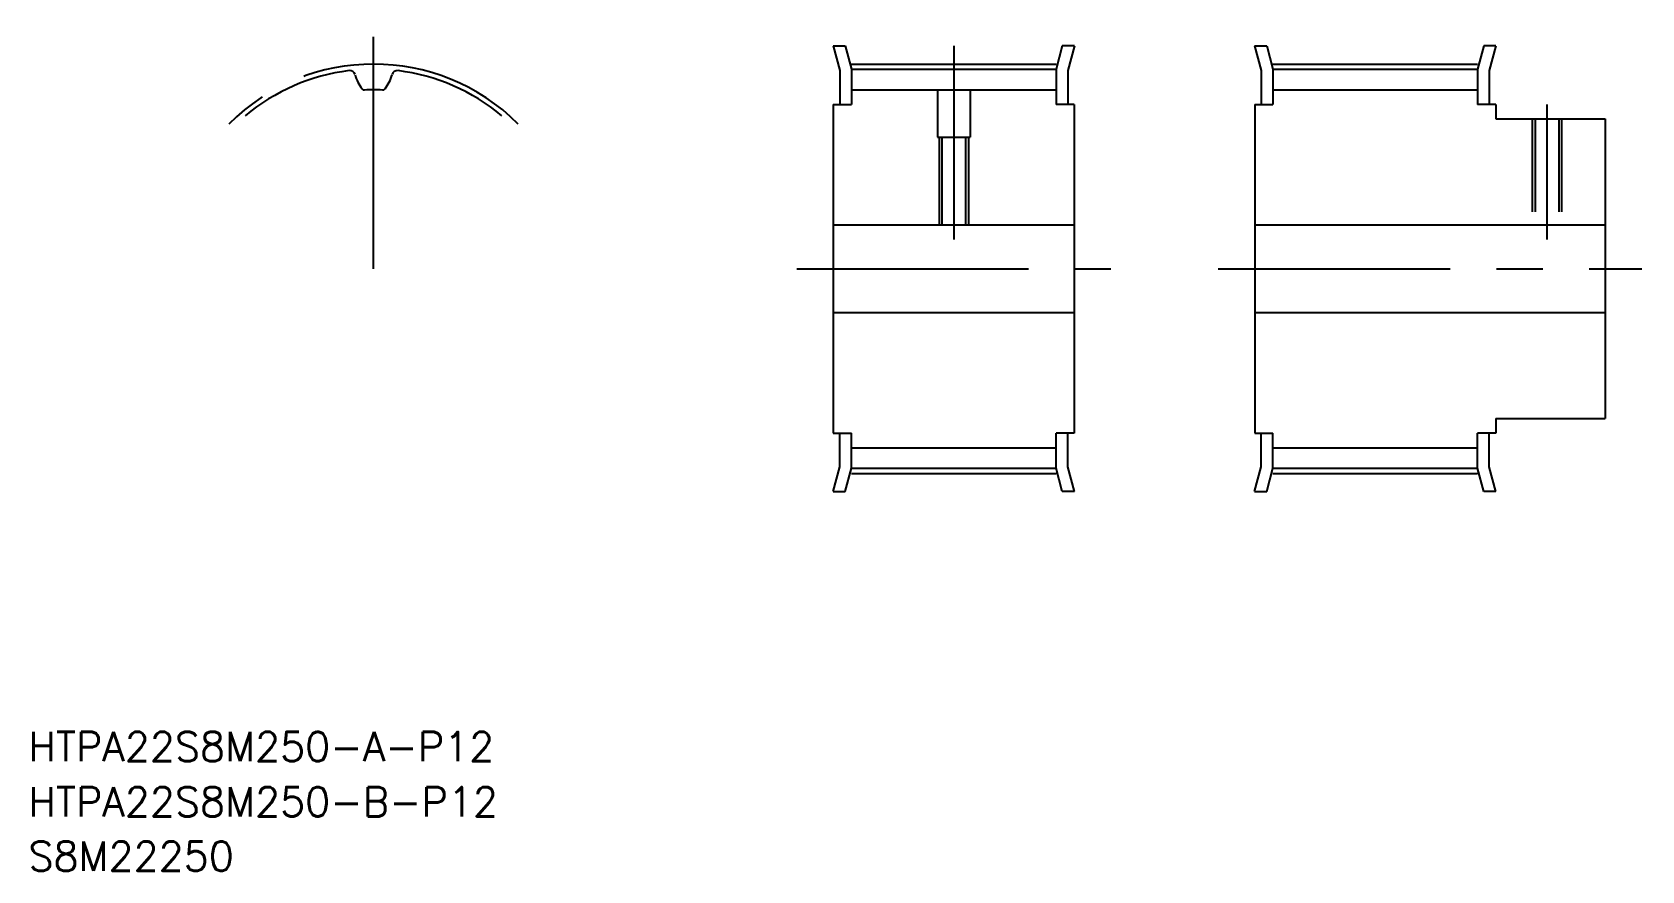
# Model space of a CAD drawing. Extents: x 11 to 231, y 10 to 125.
import ezdxf

# ---------------------------------------------------------------- set-up
doc = ezdxf.new("R2010")
doc.units = 0
doc.linetypes.add('CENTER', pattern=[50.8, 31.75, -6.35, 6.35, -6.35])
doc.linetypes.add('DASHED', pattern=[19.05, 12.7, -6.35])
doc.layers.get('0').update_dxf_attribs({"linetype": 'CONTINUOUS'})
doc.layers.add('CENTER', color=1, linetype='CENTER')
doc.styles.get("Standard").update_dxf_attribs({"font": 'txt', "bigfont": 'BIGFONT'})

msp = doc.modelspace()

# ---------------------------------------------------------------- linework, layer by layer
at = {"color": 7, "linetype": 'CONTINUOUS'}
for p, q in [((120.19, 122.91), (121.09, 119.53)), ((120.19, 122.91), (121.84, 122.91)), ((121.84, 122.91), (122.69, 119.74)), ((151.54, 122.91), (150.69, 119.74)), ((153.2, 122.91), (151.54, 122.91)), ((153.2, 122.91), (152.29, 119.53)), ((177.88, 122.91), (179.54, 122.91)), ((177.88, 122.91), (178.79, 119.53)), ((179.54, 122.91), (180.39, 119.74)), ((209.24, 122.91), (208.39, 119.74)), ((210.89, 122.91), (209.24, 122.91)), ((210.89, 122.91), (209.99, 119.53)), ((121.09, 119.53), (121.09, 114.91)), ((122.69, 119.74), (150.69, 119.74)), ((122.69, 119.74), (122.69, 114.91)), ((150.69, 119.74), (150.69, 114.91)), ((152.29, 119.53), (152.29, 114.91)), ((178.79, 119.53), (178.79, 114.91)), ((180.39, 119.74), (208.39, 119.74)), ((180.39, 119.74), (180.39, 114.91)), ((208.39, 119.74), (208.39, 114.91)), ((209.99, 119.53), (209.99, 114.91)), ((122.69, 116.92), (150.69, 116.92)), ((180.39, 116.92), (208.39, 116.92)), ((120.19, 114.91), (120.19, 69.91)), ((120.19, 114.91), (122.69, 114.91)), ((153.19, 114.91), (150.69, 114.91)), ((177.89, 114.91), (177.89, 69.91)), ((177.89, 114.91), (180.39, 114.91)), ((210.89, 114.91), (208.39, 114.91)), ((210.89, 114.91), (210.89, 112.91)), ((210.89, 112.91), (225.89, 112.91)), ((225.89, 112.91), (225.89, 71.91)), ((225.89, 102.66), (225.89, 102.66)), ((120.19, 98.41), (153.19, 98.41)), ((177.89, 98.41), (225.89, 98.41)), ((225.89, 92.41), (225.89, 92.41)), ((120.19, 86.41), (153.19, 86.41)), ((177.89, 86.41), (225.89, 86.41)), ((210.89, 71.91), (225.89, 71.91)), ((210.89, 71.91), (210.89, 69.91)), ((120.19, 69.91), (122.69, 69.91)), ((121.09, 65.3), (121.09, 69.91)), ((122.69, 65.09), (122.69, 69.91)), ((150.69, 65.09), (150.69, 69.91)), ((153.19, 69.91), (150.69, 69.91)), ((152.29, 65.3), (152.29, 69.91)), ((177.89, 69.91), (180.39, 69.91)), ((178.79, 65.3), (178.79, 69.91)), ((180.39, 65.09), (180.39, 69.91)), ((208.39, 65.09), (208.39, 69.91)), ((210.89, 69.91), (208.39, 69.91)), ((209.99, 65.3), (209.99, 69.91)), ((122.69, 67.91), (150.69, 67.91)), ((180.39, 67.91), (208.39, 67.91)), ((120.19, 61.91), (121.09, 65.3)), ((121.84, 61.91), (122.69, 65.09)), ((122.69, 65.09), (150.69, 65.09)), ((151.54, 61.91), (150.69, 65.09)), ((153.2, 61.91), (152.29, 65.3)), ((177.88, 61.91), (178.79, 65.3)), ((179.54, 61.91), (180.39, 65.09)), ((180.39, 65.09), (208.39, 65.09)), ((209.24, 61.91), (208.39, 65.09)), ((210.89, 61.91), (209.99, 65.3)), ((120.19, 61.91), (121.84, 61.91)), ((153.2, 61.91), (151.54, 61.91)), ((177.88, 61.91), (179.54, 61.91)), ((210.89, 61.91), (209.24, 61.91))]:
    msp.add_line(p, q, dxfattribs=at)
at = {"color": 3, "linetype": 'DASHED'}
for p, q in [((134.44, 116.92), (134.44, 110.41)), ((138.94, 116.92), (138.94, 110.41)), ((215.89, 112.91), (215.89, 98.41)), ((216.27, 112.91), (216.27, 98.41)), ((219.51, 112.91), (219.51, 98.41)), ((219.89, 112.91), (219.89, 98.41)), ((134.44, 110.41), (138.94, 110.41)), ((134.69, 110.41), (134.69, 98.41)), ((135.07, 110.41), (135.07, 98.41)), ((138.31, 110.41), (138.31, 98.41)), ((138.69, 110.41), (138.69, 98.41))]:
    msp.add_line(p, q, dxfattribs=at)
at = {"color": 7}
msp.add_line((153.19, 114.91), (153.19, 69.91), dxfattribs=at)
at = {"color": 7, "linetype": 'CONTINUOUS'}
for centre, radius, start, end in [((57.25, 92.41), 27.32, 97.0403, 130), ((53.99, 118.79), 0.75, 14.5062, 97.0403), ((60.51, 118.79), 0.75, 82.9597, 165.4938), ((57.25, 92.41), 27.32, 50, 82.9597), ((59.85, 120.3), 5.3, 194.5062, 218.1471), ((55.99, 117.28), 0.4, 218.1471, 272.8862), ((57.25, 92.41), 24.49, 90, 92.8862), ((57.25, 92.41), 24.49, 87.1138, 90), ((58.5, 117.28), 0.4, 267.1138, 321.8529), ((54.65, 120.3), 5.3, 321.8529, 345.4938)]:
    msp.add_arc(centre, radius, start, end, dxfattribs=at)
at = {"layer": 'CENTER', "color": 1, "linetype": 'CENTER'}
for p, q in [((57.25, 92.41), (57.25, 124.79)), ((136.69, 122.92), (136.69, 96.41)), ((122.69, 120.42), (150.69, 120.42)), ((180.39, 120.42), (208.39, 120.42)), ((217.89, 114.91), (217.89, 96.41)), ((115.19, 92.41), (158.19, 92.41)), ((172.89, 92.41), (230.89, 92.41)), ((122.69, 64.4), (150.69, 64.4)), ((180.39, 64.4), (208.39, 64.4))]:
    msp.add_line(p, q, dxfattribs=at)
msp.add_arc((57.25, 92.41), 28.01, 45, 135, dxfattribs=at)

# ---------------------------------------------------------------- texts
at = {"color": 7, "linetype": 'CONTINUOUS'}
for s, p in [('HTPA22S8M250-A-P12', (10, 25)), ('HTPA22S8M250-B-P12', (10, 17.45)), ('S8M22250', (10, 10))]:
    msp.add_text(s, height=4, dxfattribs=at).set_placement(p)

doc.saveas('drawing.dxf')
